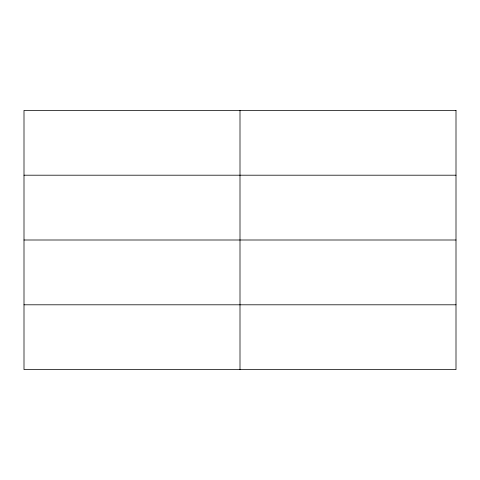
<?xml version="1.0" encoding="UTF-8"?>
<svg xmlns="http://www.w3.org/2000/svg" width="480" height="480" viewBox="0 0 480 480"><rect width="100%" height="100%" fill="white"/><g stroke="black" fill="none" stroke-linecap="round" stroke-linejoin="round"><path stroke-width="0.72" d="M24 175.2L456 175.2M24 240L456 240M24 304.8L456 304.8M240 110.4L240 369.6M456 110.4L24 110.4L24 369.6L456 369.6L456 110.4"/></g></svg>
